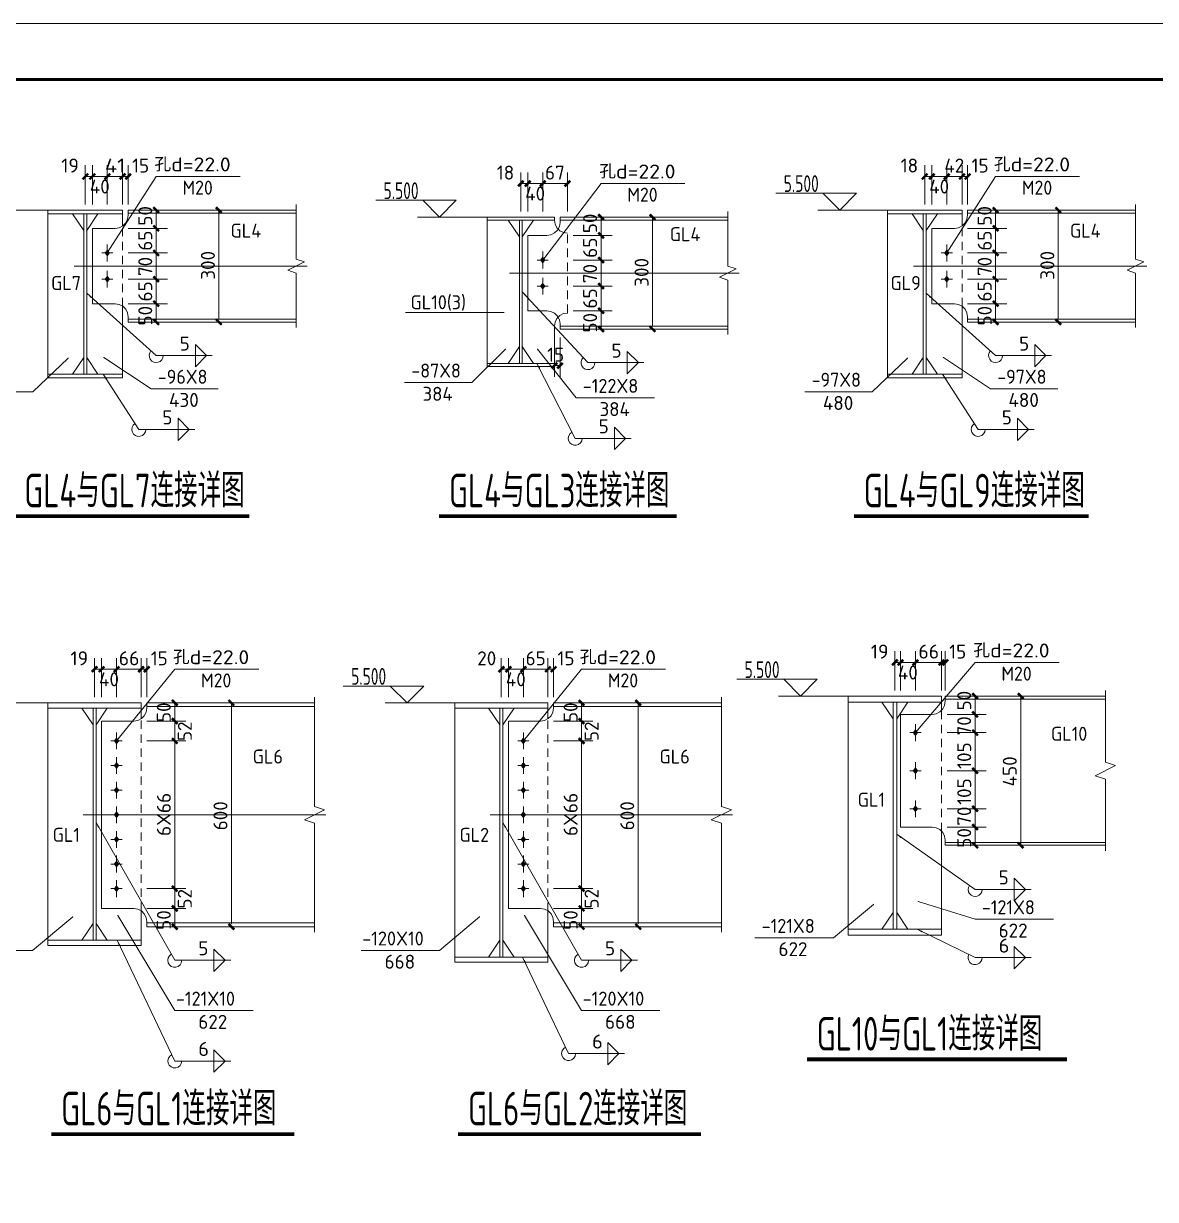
# Model space of a CAD drawing. Header units: millimetres. Extents: x 19781 to 898973, y -947928 to -267362.
# Drawn here: x 467572 to 487798, y -409538 to -388528 of the extents above; entities that cross this region are included whole.
import ezdxf
from ezdxf.enums import TextEntityAlignment as Align

# ---------------------------------------------------------------- set-up
doc = ezdxf.new("R2010")
doc.units = ezdxf.units.MM
doc.header["$LTSCALE"] = 100
doc.linetypes.add('2', pattern=[5, 1.5, -1, 1.5, -1])
doc.linetypes.add('3', pattern=[500, 300, -200])
for name, color, linetype, lineweight in [('10', 7, 'Continuous', 18), ('101', 253, 'Continuous', 18), ('BORDER', 7, 'Continuous', 18), ('PUB_DIM', 3, 'Continuous', 18), ('PUB_TEXT', 7, 'Continuous', 18), ('图名下划线', 7, 'Continuous', 18), ('尺寸标注', 253, 'Continuous', 18), ('层10', 253, 'Continuous', 18), ('梁构件', 1, 'Continuous', 18), ('楼板负筋文字', 7, 'Continuous', 18), ('焊缝标注', 253, 'Continuous', 18), ('螺栓孔标注', 253, 'Continuous', 18), ('轴线__点划线', 253, 'Continuous', 18), ('钢板标注', 253, 'Continuous', 18)]:
    doc.layers.add(name, color=color, linetype=linetype, lineweight=lineweight)
doc.styles.get("Standard").update_dxf_attribs({"font": 'tssdeng.shx', "bigfont": 'hztxt.shx'})
doc.styles.add('TSSD_REIN', font='tssdeng.shx', dxfattribs={"width": 0.7, "bigfont": 'hztxt.shx'})

msp = doc.modelspace()

# ---------------------------------------------------------------- hatches: boundary and pattern name
at = {"layer": '10'}
for points in [[(469069.33, -392562.67), (469019.33, -392627.67), (469069.33, -392692.67), (469119.33, -392627.67)], [(484068.33, -392562.67), (484018.33, -392627.67), (484068.33, -392692.67), (484118.33, -392627.67)], [(476848.67, -392688.67), (476798.67, -392753.67), (476848.67, -392818.67), (476898.67, -392753.67)], [(469069.33, -393029.34), (469019.33, -393094.33), (469069.33, -393159.33), (469119.33, -393094.33)], [(484068.33, -393029.34), (484018.33, -393094.33), (484068.33, -393159.33), (484118.33, -393094.33)], [(476848.67, -393155.33), (476798.67, -393220.33), (476848.67, -393285.33), (476898.67, -393220.33)], [(469234, -401280), (469184, -401345), (469234, -401410), (469284, -401345)], [(476503, -401280), (476453, -401345), (476503, -401410), (476553, -401345)], [(469234, -401720), (469184, -401785), (469234, -401850), (469284, -401785)], [(476503, -401720), (476453, -401785), (476503, -401850), (476553, -401785)], [(469234, -402160), (469184, -402225), (469234, -402290), (469284, -402225)], [(476503, -402160), (476453, -402225), (476503, -402290), (476553, -402225)], [(469234, -402600), (469184, -402665), (469234, -402730), (469284, -402665)], [(476503, -402600), (476453, -402665), (476503, -402730), (476553, -402665)], [(469234, -403040), (469184, -403105), (469234, -403170), (469284, -403105)], [(476503, -403040), (476453, -403105), (476503, -403170), (476553, -403105)], [(469234, -403480), (469184, -403545), (469234, -403610), (469284, -403545)], [(476503, -403480), (476453, -403545), (476503, -403610), (476553, -403545)], [(469234, -403920), (469184, -403985), (469234, -404050), (469284, -403985)], [(476503, -403920), (476453, -403985), (476503, -404050), (476553, -403985)]]:
    msp.add_hatch(color=256, dxfattribs=at).paths.add_polyline_path(points, flags=0)
at = {"layer": '层10'}
for points in [[(483508.67, -401132.66), (483458.67, -401197.66), (483508.67, -401262.66), (483558.67, -401197.66)], [(483508.67, -401812.66), (483458.67, -401877.66), (483508.67, -401942.67), (483558.67, -401877.66)], [(483508.67, -402492.67), (483458.67, -402557.67), (483508.67, -402622.67), (483558.67, -402557.67)]]:
    msp.add_hatch(color=256, dxfattribs=at).paths.add_polyline_path(points, flags=0)
at = {"layer": '焊缝标注'}
for points in [[(468702.67, -393347.66), (468767.05, -393425.64), (468787.1, -393403.32)], [(476482, -393320.33), (476539.05, -393403.82), (476561.03, -393383.41)], [(483701.67, -393347.66), (483766.05, -393425.64), (483786.1, -393403.32)], [(476746, -394600.34), (476778.1, -394696.22), (476804.82, -394682.58)], [(468996, -394794.33), (469037.63, -394886.49), (469062.83, -394870.22)], [(483995, -394794.33), (484036.63, -394886.49), (484061.83, -394870.22)], [(468867.33, -402805), (468903.95, -402899.25), (468929.99, -402884.37)], [(476136.33, -402805), (476172.95, -402899.25), (476198.99, -402884.37)], [(483175.33, -403013.33), (483248.43, -403083.2), (483265.72, -403058.68)], [(483542, -404711.33), (483625.18, -404768.82), (483638.39, -404741.89)], [(469244, -404905), (469273.5, -405001.72), (469300.58, -404988.8)], [(476488, -405207), (476517.5, -405303.72), (476544.58, -405290.8)]]:
    msp.add_hatch(color=256, dxfattribs=at).paths.add_polyline_path(points, flags=0)

# ---------------------------------------------------------------- linework, layer by layer
at = {"layer": '10'}
for p, q in [((469169.33, -392627.67), (468969.33, -392627.67)), ((469069.33, -392477.67), (469069.33, -392777.67)), ((476848.67, -392603.67), (476848.67, -392903.67)), ((484168.33, -392627.67), (483968.33, -392627.67)), ((484068.33, -392477.67), (484068.33, -392777.67)), ((476948.67, -392753.67), (476748.67, -392753.67)), ((469169.33, -393094.33), (468969.33, -393094.33)), ((469069.33, -392944.33), (469069.33, -393244.33)), ((476848.67, -393070.33), (476848.67, -393370.33)), ((484168.33, -393094.33), (483968.33, -393094.33)), ((484068.33, -392944.33), (484068.33, -393244.33)), ((476948.67, -393220.33), (476748.67, -393220.33)), ((469234, -401195), (469234, -401495)), ((476503, -401195), (476503, -401495)), ((469334, -401345), (469134, -401345)), ((476603, -401345), (476403, -401345)), ((469234, -401635), (469234, -401935)), ((476503, -401635), (476503, -401935)), ((469334, -401785), (469134, -401785)), ((476603, -401785), (476403, -401785)), ((469234, -402075), (469234, -402375)), ((476503, -402075), (476503, -402375)), ((469334, -402225), (469134, -402225)), ((476603, -402225), (476403, -402225)), ((469234, -402515), (469234, -402815)), ((476503, -402515), (476503, -402815)), ((469334, -402665), (469134, -402665)), ((476603, -402665), (476403, -402665)), ((469234, -402955), (469234, -403255)), ((476503, -402955), (476503, -403255)), ((469334, -403105), (469134, -403105)), ((476603, -403105), (476403, -403105)), ((469234, -403395), (469234, -403695)), ((476503, -403395), (476503, -403695)), ((469334, -403545), (469134, -403545)), ((476603, -403545), (476403, -403545)), ((469334, -403985), (469134, -403985)), ((469234, -403835), (469234, -404135)), ((476603, -403985), (476403, -403985)), ((476503, -403835), (476503, -404135))]:
    msp.add_line(p, q, dxfattribs=at)
at = {"layer": '101'}
for p, q in [((472442.67, -392736), (472442.67, -391761)), ((487441.67, -392736), (487441.67, -391761)), ((480158, -392862), (480158, -391887)), ((472292.67, -392936), (472592.67, -392786)), ((472592.67, -392786), (472442.67, -392736)), ((480308, -392912), (480158, -392862)), ((487291.67, -392936), (487591.67, -392786)), ((487591.67, -392786), (487441.67, -392736)), ((472442.67, -392986), (472292.67, -392936)), ((472442.67, -393961), (472442.67, -392986)), ((480008, -393062), (480308, -392912)), ((480158, -393112), (480008, -393062)), ((487441.67, -392986), (487291.67, -392936)), ((487441.67, -393961), (487441.67, -392986)), ((480158, -394087), (480158, -393112)), ((472772, -402515), (472772, -400565)), ((480041, -402515), (480041, -400565)), ((472952, -402575), (472772, -402515)), ((480221, -402575), (480041, -402515)), ((472592, -402755), (472952, -402575)), ((472772, -402815), (472592, -402755)), ((479861, -402755), (480221, -402575)), ((480041, -402815), (479861, -402755)), ((472772, -404765), (472772, -402815)), ((480041, -404765), (480041, -402815))]:
    msp.add_line(p, q, dxfattribs=at)
at = {"layer": 'BORDER'}
msp.add_lwpolyline([(431826, -430549), (431826, -388528), (520970.55, -388528), (520970.55, -430549)], close=True, dxfattribs=at)
msp.add_lwpolyline([(434327.25, -429548.5, 50.03, 50.03, 0), (434327.25, -389528.5, 50.03, 50.03, 0), (519970.05, -389528.5, 50.03, 50.03, 0), (519970.05, -429548.5, 50.03, 50.03, 0)], format="xyseb", close=True, dxfattribs=at)
at = {"layer": 'PUB_DIM', "color": 3, "linetype": 'Continuous'}
for p, q in [((482455.37, -391560.76), (481015.34, -391560.76)), ((481854.89, -391560.76), (482155.13, -391861)), ((482155.13, -391861), (482455.37, -391560.76)), ((475305.04, -391686.76), (473865, -391686.76)), ((474704.56, -391686.76), (475004.8, -391987)), ((475004.8, -391987), (475305.04, -391686.76)), ((481755.71, -400244.09), (480315.67, -400244.09)), ((481155.23, -400244.09), (481455.47, -400544.33)), ((481455.47, -400544.33), (481755.71, -400244.09)), ((474726.04, -400364.76), (473286, -400364.76)), ((474125.56, -400364.76), (474425.8, -400665)), ((474425.8, -400665), (474726.04, -400364.76))]:
    msp.add_line(p, q, dxfattribs=at)
at = {"layer": 'PUB_TEXT', "color": 3, "linetype": 'Continuous'}
for p, q in [((466765.19, -391861), (468009.33, -391861)), ((474613.86, -391987), (475858, -391987)), ((481764.19, -391861), (483008.33, -391861)), ((466763.19, -400665), (468007.33, -400665)), ((474034.86, -400665), (475279, -400665)), ((481064.52, -400544.33), (482308.67, -400544.33))]:
    msp.add_line(p, q, dxfattribs=at)
at = {"layer": '图名下划线'}
for points in [[(467409.51, -397329.63, 70.12, 70.12, 0), (471605, -397329.63, 70.12, 70.12, 0)], [(474998.51, -397329.63, 70.12, 70.12, 0), (479240, -397329.63, 70.12, 70.12, 0)], [(482408.51, -397329.63, 70.12, 70.12, 0), (486604, -397329.63, 70.12, 70.12, 0)], [(481569.51, -407035.63, 70.12, 70.12, 0), (486217, -407035.63, 70.12, 70.12, 0)], [(468068.51, -408371.63, 70.12, 70.12, 0), (472410, -408371.63, 70.12, 70.12, 0)], [(475337.51, -408371.63, 70.12, 70.12, 0), (479679, -408371.63, 70.12, 70.12, 0)]]:
    msp.add_lwpolyline(points, format="xyseb", dxfattribs=at)
at = {"layer": '尺寸标注'}
for p, q in [((468676, -391761), (468676, -391061)), ((468802.67, -391761), (468802.67, -391061)), ((468802.67, -391761), (468802.67, -391061)), ((469069.33, -391761), (469069.33, -391061)), ((469069.33, -391761), (469069.33, -391061)), ((469342.67, -391761), (469342.67, -391061)), ((469342.67, -391761), (469342.67, -391061)), ((469442.67, -391761), (469442.67, -391061)), ((476458, -391887), (476458, -391187)), ((476582, -391887), (476582, -391187)), ((476582, -391887), (476582, -391187)), ((476848.67, -391887), (476848.67, -391187)), ((476848.67, -391887), (476848.67, -391187)), ((477291.33, -391887), (477291.33, -391187)), ((483675, -391761), (483675, -391061)), ((483801.67, -391761), (483801.67, -391061)), ((483801.67, -391761), (483801.67, -391061)), ((484068.33, -391761), (484068.33, -391061)), ((484068.33, -391761), (484068.33, -391061)), ((484341.67, -391761), (484341.67, -391061)), ((484341.67, -391761), (484341.67, -391061)), ((484441.67, -391761), (484441.67, -391061)), ((468676, -391261), (468802.67, -391261)), ((468802.67, -391261), (469069.33, -391261)), ((469069.33, -391261), (469342.67, -391261)), ((469342.67, -391261), (469442.67, -391261)), ((476458, -391387), (476582, -391387)), ((476582, -391387), (476848.67, -391387)), ((476848.67, -391387), (477291.33, -391387)), ((483675, -391261), (483801.67, -391261)), ((483801.67, -391261), (484068.33, -391261)), ((484068.33, -391261), (484341.67, -391261)), ((484341.67, -391261), (484441.67, -391261)), ((469442.67, -391861), (470142.67, -391861)), ((469942.67, -392187.67), (469942.67, -391861)), ((470562, -391861), (471262, -391861)), ((471062, -393807.67), (471062, -391861)), ((477391.33, -391987), (478091.33, -391987)), ((477891.33, -392313.67), (477891.33, -391987)), ((478311, -391987), (479011, -391987)), ((478811, -393933.67), (478811, -391987)), ((484441.67, -391861), (485141.67, -391861)), ((484941.67, -392187.67), (484941.67, -391861)), ((485561, -391861), (486261, -391861)), ((486061, -393807.67), (486061, -391861)), ((469442.67, -392187.67), (470142.67, -392187.67)), ((469442.67, -392187.67), (470142.67, -392187.67)), ((469942.67, -392627.67), (469942.67, -392187.67)), ((484441.67, -392187.67), (485141.67, -392187.67)), ((484441.67, -392187.67), (485141.67, -392187.67)), ((484941.67, -392627.67), (484941.67, -392187.67)), ((477391.33, -392313.67), (478091.33, -392313.67)), ((477391.33, -392313.67), (478091.33, -392313.67)), ((477891.33, -392753.67), (477891.33, -392313.67)), ((469442.67, -392627.67), (470142.67, -392627.67)), ((469442.67, -392627.67), (470142.67, -392627.67)), ((469942.67, -393094.33), (469942.67, -392627.67)), ((484441.67, -392627.67), (485141.67, -392627.67)), ((484441.67, -392627.67), (485141.67, -392627.67)), ((484941.67, -393094.33), (484941.67, -392627.67)), ((477391.33, -392753.67), (478091.33, -392753.67)), ((477391.33, -392753.67), (478091.33, -392753.67)), ((477891.33, -393220.33), (477891.33, -392753.67)), ((469442.67, -393094.33), (470142.67, -393094.33)), ((469442.67, -393094.33), (470142.67, -393094.33)), ((469942.67, -393861), (469942.67, -393094.33)), ((484441.67, -393094.33), (485141.67, -393094.33)), ((484441.67, -393094.33), (485141.67, -393094.33)), ((484941.67, -393861), (484941.67, -393094.33)), ((477391.33, -393220.33), (478091.33, -393220.33)), ((477391.33, -393220.33), (478091.33, -393220.33)), ((477891.33, -393987), (477891.33, -393220.33)), ((469442.67, -393534.33), (470142.67, -393534.33)), ((477391.33, -393660.33), (478091.33, -393660.33)), ((484441.67, -393534.33), (485141.67, -393534.33)), ((469442.67, -393861), (470142.67, -393861)), ((470562, -393861), (471262, -393861)), ((484441.67, -393861), (485141.67, -393861)), ((485561, -393861), (486261, -393861)), ((477058, -394140.33), (477058, -394840.33)), ((477158, -394140.33), (477158, -394840.33)), ((477391.33, -393987), (478091.33, -393987)), ((478311, -393987), (479011, -393987)), ((477058, -394640.33), (477158, -394640.33)), ((483142, -400444.33), (483142, -399744.33)), ((483242, -400444.33), (483242, -399744.33)), ((483242, -400444.33), (483242, -399744.33)), ((483508.67, -400444.33), (483508.67, -399744.33)), ((483508.67, -400444.33), (483508.67, -399744.33)), ((483975.33, -400444.33), (483975.33, -399744.33)), ((483975.33, -400444.33), (483975.33, -399744.33)), ((484042, -400444.33), (484042, -399744.33)), ((468840.67, -400565), (468840.67, -399865)), ((468967.33, -400565), (468967.33, -399865)), ((468967.33, -400565), (468967.33, -399865)), ((469234, -400565), (469234, -399865)), ((469234, -400565), (469234, -399865)), ((469674, -400565), (469674, -399865)), ((469674, -400565), (469674, -399865)), ((469774, -400565), (469774, -399865)), ((476109.67, -400565), (476109.67, -399865)), ((476236.33, -400565), (476236.33, -399865)), ((476236.33, -400565), (476236.33, -399865)), ((476503, -400565), (476503, -399865)), ((476503, -400565), (476503, -399865)), ((476943, -400565), (476943, -399865)), ((476943, -400565), (476943, -399865)), ((477043, -400565), (477043, -399865)), ((483142, -399944.33), (483242, -399944.33)), ((483242, -399944.33), (483508.67, -399944.33)), ((483508.67, -399944.33), (483975.33, -399944.33)), ((483975.33, -399944.33), (484042, -399944.33)), ((468840.67, -400065), (468967.33, -400065)), ((468967.33, -400065), (469234, -400065)), ((469234, -400065), (469674, -400065)), ((469674, -400065), (469774, -400065)), ((476109.67, -400065), (476236.33, -400065)), ((476236.33, -400065), (476503, -400065)), ((476503, -400065), (476943, -400065)), ((476943, -400065), (477043, -400065)), ((469774, -400665), (470474, -400665)), ((470274, -400991.67), (470274, -400665)), ((470786, -400665), (471486, -400665)), ((471286, -404611.67), (471286, -400665)), ((477043, -400665), (477743, -400665)), ((477543, -400991.67), (477543, -400665)), ((478055, -400665), (478755, -400665)), ((478555, -404611.67), (478555, -400665)), ((484075.33, -400544.33), (484775.33, -400544.33)), ((484575.33, -400871), (484575.33, -400544.33)), ((484889.33, -400544.33), (485589.33, -400544.33)), ((485389.33, -403211), (485389.33, -400544.33)), ((484075.33, -400871), (484775.33, -400871)), ((484575.33, -401461), (484575.33, -400871)), ((469774, -400991.67), (470474, -400991.67)), ((469774, -400991.67), (470474, -400991.67)), ((470274, -401345), (470274, -400991.67)), ((477043, -400991.67), (477743, -400991.67)), ((477043, -400991.67), (477743, -400991.67)), ((477543, -401345), (477543, -400991.67)), ((484075.33, -401197.66), (484775.33, -401197.66)), ((469774, -401345), (470474, -401345)), ((469774, -401345), (470474, -401345)), ((470274, -403985), (470274, -401345)), ((477043, -401345), (477743, -401345)), ((477043, -401345), (477743, -401345)), ((477543, -403985), (477543, -401345)), ((484575.33, -402294.33), (484575.33, -401461)), ((484075.33, -401877.66), (484775.33, -401877.66)), ((484075.33, -401877.66), (484775.33, -401877.66)), ((484575.33, -403211), (484575.33, -402294.33)), ((484075.33, -402557.67), (484775.33, -402557.67)), ((484075.33, -402884.33), (484775.33, -402884.33)), ((484075.33, -403211), (484775.33, -403211)), ((484889.33, -403211), (485589.33, -403211)), ((469774, -403985), (470474, -403985)), ((469774, -403985), (470474, -403985)), ((470274, -404665), (470274, -403985)), ((477043, -403985), (477743, -403985)), ((477043, -403985), (477743, -403985)), ((477543, -404665), (477543, -403985)), ((469774, -404338.33), (470474, -404338.33)), ((477043, -404338.33), (477743, -404338.33)), ((469774, -404665), (470474, -404665)), ((470786, -404665), (471486, -404665)), ((477043, -404665), (477743, -404665)), ((478055, -404665), (478755, -404665))]:
    msp.add_line(p, q, dxfattribs=at)
for points in [[(468626, -391311, 45, 45, 0), (468726, -391211, 45, 45, 0)], [(468752.67, -391311, 45, 45, 0), (468852.67, -391211, 45, 45, 0)], [(468752.67, -391311, 45, 45, 0), (468852.67, -391211, 45, 45, 0)], [(469019.33, -391311, 45, 45, 0), (469119.33, -391211, 45, 45, 0)], [(469019.33, -391311, 45, 45, 0), (469119.33, -391211, 45, 45, 0)], [(469292.67, -391311, 45, 45, 0), (469392.67, -391211, 45, 45, 0)], [(469292.67, -391311, 45, 45, 0), (469392.67, -391211, 45, 45, 0)], [(469392.67, -391311, 45, 45, 0), (469492.67, -391211, 45, 45, 0)], [(483625, -391311, 45, 45, 0), (483725, -391211, 45, 45, 0)], [(483751.67, -391311, 45, 45, 0), (483851.67, -391211, 45, 45, 0)], [(483751.67, -391311, 45, 45, 0), (483851.67, -391211, 45, 45, 0)], [(484018.33, -391311, 45, 45, 0), (484118.33, -391211, 45, 45, 0)], [(484018.33, -391311, 45, 45, 0), (484118.33, -391211, 45, 45, 0)], [(484291.67, -391311, 45, 45, 0), (484391.67, -391211, 45, 45, 0)], [(484291.67, -391311, 45, 45, 0), (484391.67, -391211, 45, 45, 0)], [(484391.67, -391311, 45, 45, 0), (484491.67, -391211, 45, 45, 0)], [(476408, -391437, 45, 45, 0), (476508, -391337, 45, 45, 0)], [(476532, -391437, 45, 45, 0), (476632, -391337, 45, 45, 0)], [(476532, -391437, 45, 45, 0), (476632, -391337, 45, 45, 0)], [(476798.67, -391437, 45, 45, 0), (476898.67, -391337, 45, 45, 0)], [(476798.67, -391437, 45, 45, 0), (476898.67, -391337, 45, 45, 0)], [(477241.33, -391437, 45, 45, 0), (477341.33, -391337, 45, 45, 0)], [(469892.67, -391811, 45, 45, 0), (469992.67, -391911, 45, 45, 0)], [(471012, -391811, 45, 45, 0), (471112, -391911, 45, 45, 0)], [(484891.67, -391811, 45, 45, 0), (484991.67, -391911, 45, 45, 0)], [(486011, -391811, 45, 45, 0), (486111, -391911, 45, 45, 0)], [(477841.33, -391937, 45, 45, 0), (477941.33, -392037, 45, 45, 0)], [(478761, -391937, 45, 45, 0), (478861, -392037, 45, 45, 0)], [(469892.67, -392137.67, 45, 45, 0), (469992.67, -392237.67, 45, 45, 0)], [(469892.67, -392137.67, 45, 45, 0), (469992.67, -392237.67, 45, 45, 0)], [(477841.33, -392263.67, 45, 45, 0), (477941.33, -392363.67, 45, 45, 0)], [(477841.33, -392263.67, 45, 45, 0), (477941.33, -392363.67, 45, 45, 0)], [(484891.67, -392137.67, 45, 45, 0), (484991.67, -392237.67, 45, 45, 0)], [(484891.67, -392137.67, 45, 45, 0), (484991.67, -392237.67, 45, 45, 0)], [(469892.67, -392577.67, 45, 45, 0), (469992.67, -392677.67, 45, 45, 0)], [(469892.67, -392577.67, 45, 45, 0), (469992.67, -392677.67, 45, 45, 0)], [(477841.33, -392703.67, 45, 45, 0), (477941.33, -392803.67, 45, 45, 0)], [(477841.33, -392703.67, 45, 45, 0), (477941.33, -392803.67, 45, 45, 0)], [(484891.67, -392577.67, 45, 45, 0), (484991.67, -392677.67, 45, 45, 0)], [(484891.67, -392577.67, 45, 45, 0), (484991.67, -392677.67, 45, 45, 0)], [(469892.67, -393044.33, 45, 45, 0), (469992.67, -393144.33, 45, 45, 0)], [(469892.67, -393044.33, 45, 45, 0), (469992.67, -393144.33, 45, 45, 0)], [(484891.67, -393044.33, 45, 45, 0), (484991.67, -393144.33, 45, 45, 0)], [(484891.67, -393044.33, 45, 45, 0), (484991.67, -393144.33, 45, 45, 0)], [(477841.33, -393170.33, 45, 45, 0), (477941.33, -393270.33, 45, 45, 0)], [(477841.33, -393170.33, 45, 45, 0), (477941.33, -393270.33, 45, 45, 0)], [(469892.67, -393484.33, 45, 45, 0), (469992.67, -393584.33, 45, 45, 0)], [(484891.67, -393484.33, 45, 45, 0), (484991.67, -393584.33, 45, 45, 0)], [(477841.33, -393610.33, 45, 45, 0), (477941.33, -393710.33, 45, 45, 0)], [(469892.67, -393811, 45, 45, 0), (469992.67, -393911, 45, 45, 0)], [(471012, -393811, 45, 45, 0), (471112, -393911, 45, 45, 0)], [(477841.33, -393937, 45, 45, 0), (477941.33, -394037, 45, 45, 0)], [(478761, -393937, 45, 45, 0), (478861, -394037, 45, 45, 0)], [(484891.67, -393811, 45, 45, 0), (484991.67, -393911, 45, 45, 0)], [(486011, -393811, 45, 45, 0), (486111, -393911, 45, 45, 0)], [(477008, -394690.33, 45, 45, 0), (477108, -394590.33, 45, 45, 0)], [(477108, -394690.33, 45, 45, 0), (477208, -394590.33, 45, 45, 0)], [(468790.67, -400115, 45, 45, 0), (468890.67, -400015, 45, 45, 0)], [(468917.33, -400115, 45, 45, 0), (469017.33, -400015, 45, 45, 0)], [(468917.33, -400115, 45, 45, 0), (469017.33, -400015, 45, 45, 0)], [(469184, -400115, 45, 45, 0), (469284, -400015, 45, 45, 0)], [(469184, -400115, 45, 45, 0), (469284, -400015, 45, 45, 0)], [(469624, -400115, 45, 45, 0), (469724, -400015, 45, 45, 0)], [(469624, -400115, 45, 45, 0), (469724, -400015, 45, 45, 0)], [(469724, -400115, 45, 45, 0), (469824, -400015, 45, 45, 0)], [(476059.67, -400115, 45, 45, 0), (476159.67, -400015, 45, 45, 0)], [(476186.33, -400115, 45, 45, 0), (476286.33, -400015, 45, 45, 0)], [(476186.33, -400115, 45, 45, 0), (476286.33, -400015, 45, 45, 0)], [(476453, -400115, 45, 45, 0), (476553, -400015, 45, 45, 0)], [(476453, -400115, 45, 45, 0), (476553, -400015, 45, 45, 0)], [(476893, -400115, 45, 45, 0), (476993, -400015, 45, 45, 0)], [(476893, -400115, 45, 45, 0), (476993, -400015, 45, 45, 0)], [(476993, -400115, 45, 45, 0), (477093, -400015, 45, 45, 0)], [(483092, -399994.33, 45, 45, 0), (483192, -399894.33, 45, 45, 0)], [(483192, -399994.33, 45, 45, 0), (483292, -399894.33, 45, 45, 0)], [(483192, -399994.33, 45, 45, 0), (483292, -399894.33, 45, 45, 0)], [(483458.67, -399994.33, 45, 45, 0), (483558.67, -399894.33, 45, 45, 0)], [(483458.67, -399994.33, 45, 45, 0), (483558.67, -399894.33, 45, 45, 0)], [(483925.33, -399994.33, 45, 45, 0), (484025.33, -399894.33, 45, 45, 0)], [(483925.33, -399994.33, 45, 45, 0), (484025.33, -399894.33, 45, 45, 0)], [(483992, -399994.33, 45, 45, 0), (484092, -399894.33, 45, 45, 0)], [(470224, -400615, 45, 45, 0), (470324, -400715, 45, 45, 0)], [(471236, -400615, 45, 45, 0), (471336, -400715, 45, 45, 0)], [(477493, -400615, 45, 45, 0), (477593, -400715, 45, 45, 0)], [(478505, -400615, 45, 45, 0), (478605, -400715, 45, 45, 0)], [(484525.33, -400494.33, 45, 45, 0), (484625.33, -400594.33, 45, 45, 0)], [(485339.33, -400494.33, 45, 45, 0), (485439.33, -400594.33, 45, 45, 0)], [(484525.33, -400821, 45, 45, 0), (484625.33, -400921, 45, 45, 0)], [(484525.33, -400821, 45, 45, 0), (484625.33, -400921, 45, 45, 0)], [(470224, -400941.67, 45, 45, 0), (470324, -401041.67, 45, 45, 0)], [(470224, -400941.67, 45, 45, 0), (470324, -401041.67, 45, 45, 0)], [(477493, -400941.67, 45, 45, 0), (477593, -401041.67, 45, 45, 0)], [(477493, -400941.67, 45, 45, 0), (477593, -401041.67, 45, 45, 0)], [(470224, -401295, 45, 45, 0), (470324, -401395, 45, 45, 0)], [(470224, -401295, 45, 45, 0), (470324, -401395, 45, 45, 0)], [(477493, -401295, 45, 45, 0), (477593, -401395, 45, 45, 0)], [(477493, -401295, 45, 45, 0), (477593, -401395, 45, 45, 0)], [(484525.33, -401147.66, 45, 45, 0), (484625.33, -401247.66, 45, 45, 0)], [(484525.33, -401827.66, 45, 45, 0), (484625.33, -401927.66, 45, 45, 0)], [(484525.33, -401827.66, 45, 45, 0), (484625.33, -401927.66, 45, 45, 0)], [(484525.33, -402507.67, 45, 45, 0), (484625.33, -402607.67, 45, 45, 0)], [(484525.33, -402834.33, 45, 45, 0), (484625.33, -402934.33, 45, 45, 0)], [(484525.33, -403161, 45, 45, 0), (484625.33, -403261, 45, 45, 0)], [(485339.33, -403161, 45, 45, 0), (485439.33, -403261, 45, 45, 0)], [(470224, -403935, 45, 45, 0), (470324, -404035, 45, 45, 0)], [(470224, -403935, 45, 45, 0), (470324, -404035, 45, 45, 0)], [(477493, -403935, 45, 45, 0), (477593, -404035, 45, 45, 0)], [(477493, -403935, 45, 45, 0), (477593, -404035, 45, 45, 0)], [(470224, -404288.33, 45, 45, 0), (470324, -404388.33, 45, 45, 0)], [(477493, -404288.33, 45, 45, 0), (477593, -404388.33, 45, 45, 0)], [(470224, -404615, 45, 45, 0), (470324, -404715, 45, 45, 0)], [(471236, -404615, 45, 45, 0), (471336, -404715, 45, 45, 0)], [(477493, -404615, 45, 45, 0), (477593, -404715, 45, 45, 0)], [(478505, -404615, 45, 45, 0), (478605, -404715, 45, 45, 0)]]:
    msp.add_lwpolyline(points, format="xyseb", dxfattribs=at)
at = {"layer": '层10'}
for p, q in [((483508.67, -401047.66), (483508.67, -401347.66)), ((483608.67, -401197.66), (483408.67, -401197.66)), ((483608.67, -401877.66), (483408.67, -401877.66)), ((483508.67, -401727.66), (483508.67, -402027.66)), ((483608.67, -402557.67), (483408.67, -402557.67)), ((483508.67, -402407.67), (483508.67, -402707.67))]:
    msp.add_line(p, q, dxfattribs=at)
at = {"layer": '梁构件', "color": 4}
for p, q in [((468009.33, -391927.67), (468009.33, -391861)), ((468009.33, -391861), (469342.67, -391861)), ((468009.33, -391927.67), (469342.67, -391927.67)), ((468649.33, -391927.67), (468649.33, -394794.33)), ((468702.67, -394794.33), (468702.67, -391927.67)), ((469342.67, -391927.67), (469342.67, -391861)), ((469398.1, -392091.48), (469431.25, -392026.44)), ((469431.25, -392026.44), (469442.67, -391954.34)), ((469442.67, -391861), (472442.67, -391861)), ((469442.67, -391954.34), (469442.67, -391861)), ((469442.67, -391914.33), (472442.67, -391914.33)), ((475858, -392040.33), (475858, -391987)), ((477058, -391987), (475858, -391987)), ((475858, -392040.33), (477058, -392040.33)), ((476434, -392040.33), (476434, -394600.34)), ((476482, -394600.34), (476482, -392040.33)), ((477058, -392040.33), (477058, -391987)), ((480158, -391987), (477158, -391987)), ((477158, -392080.33), (477158, -391987)), ((477158, -392040.33), (480158, -392040.33)), ((483008.33, -391927.67), (483008.33, -391861)), ((483008.33, -391861), (484341.67, -391861)), ((483008.33, -391927.67), (484341.67, -391927.67)), ((483648.33, -391927.67), (483648.33, -394794.33)), ((483701.67, -394794.33), (483701.67, -391927.67)), ((484341.67, -391927.67), (484341.67, -391861)), ((484397.1, -392091.48), (484430.25, -392026.44)), ((484430.25, -392026.44), (484441.67, -391954.34)), ((484441.67, -391861), (487441.67, -391861)), ((484441.67, -391954.34), (484441.67, -391861)), ((484441.67, -391914.33), (487441.67, -391914.33)), ((468802.67, -392187.67), (469209.33, -392187.67)), ((468802.67, -393534.33), (468802.67, -392187.67)), ((469209.33, -392187.67), (469281.44, -392176.25)), ((469281.44, -392176.25), (469346.48, -392143.1)), ((469346.48, -392143.1), (469398.1, -392091.48)), ((477061.82, -392269.1), (477113.44, -392217.48)), ((477113.44, -392217.48), (477146.58, -392152.44)), ((477146.58, -392152.44), (477158, -392080.33)), ((483801.67, -392187.67), (484208.33, -392187.67)), ((483801.67, -393534.33), (483801.67, -392187.67)), ((484208.33, -392187.67), (484280.44, -392176.25)), ((484280.44, -392176.25), (484345.48, -392143.1)), ((484345.48, -392143.1), (484397.1, -392091.48)), ((476582, -392313.67), (476924.67, -392313.67)), ((476582, -393660.33), (476582, -392313.67)), ((476924.67, -392313.67), (476996.77, -392302.25)), ((476996.77, -392302.25), (477061.82, -392269.1)), ((469209.33, -393534.33), (468802.67, -393534.33)), ((469281.44, -393545.75), (469209.33, -393534.33)), ((469346.48, -393578.9), (469281.44, -393545.75)), ((469398.1, -393630.52), (469346.48, -393578.9)), ((469431.25, -393695.56), (469398.1, -393630.52)), ((469442.67, -393767.67), (469431.25, -393695.56)), ((476924.67, -393660.33), (476582, -393660.33)), ((476996.77, -393671.75), (476924.67, -393660.33)), ((477061.82, -393704.9), (476996.77, -393671.75)), ((477113.44, -393756.52), (477061.82, -393704.9)), ((484208.33, -393534.33), (483801.67, -393534.33)), ((484280.44, -393545.75), (484208.33, -393534.33)), ((484345.48, -393578.9), (484280.44, -393545.75)), ((484397.1, -393630.52), (484345.48, -393578.9)), ((484430.25, -393695.56), (484397.1, -393630.52)), ((484441.67, -393767.67), (484430.25, -393695.56)), ((469442.67, -393861), (469442.67, -393767.67)), ((472442.67, -393807.67), (469442.67, -393807.67)), ((472442.67, -393861), (469442.67, -393861)), ((477146.58, -393821.56), (477113.44, -393756.52)), ((477158, -393893.67), (477146.58, -393821.56)), ((477158, -393987), (477158, -393893.67)), ((480158, -393933.67), (477158, -393933.67)), ((484441.67, -393861), (484441.67, -393767.67)), ((487441.67, -393807.67), (484441.67, -393807.67)), ((487441.67, -393861), (484441.67, -393861)), ((480158, -393987), (477158, -393987)), ((475858, -394653.67), (475858, -394600.34)), ((477058, -394600.34), (475858, -394600.34)), ((475858, -394653.67), (477058, -394653.67)), ((477058, -394653.67), (477058, -394600.34)), ((468009.33, -394861), (468009.33, -394794.33)), ((469342.67, -394794.33), (468009.33, -394794.33)), ((468009.33, -394861), (469342.67, -394861)), ((469342.67, -394861), (469342.67, -394794.33)), ((483008.33, -394861), (483008.33, -394794.33)), ((484341.67, -394794.33), (483008.33, -394794.33)), ((483008.33, -394861), (484341.67, -394861)), ((484341.67, -394861), (484341.67, -394794.33)), ((468007.33, -400758.34), (468007.33, -400665)), ((469674, -400665), (468007.33, -400665)), ((469674, -400758.34), (469674, -400665)), ((472772, -400665), (469774, -400665)), ((469774, -400758.34), (469774, -400665)), ((475276.33, -400758.34), (475276.33, -400665)), ((476943, -400665), (475276.33, -400665)), ((476943, -400758.34), (476943, -400665)), ((480041, -400665), (477043, -400665)), ((477043, -400758.34), (477043, -400665)), ((482308.67, -400651), (482308.67, -400544.33)), ((482308.67, -400544.33), (483975.33, -400544.33)), ((482308.67, -400651), (483975.33, -400651)), ((483108.67, -400651), (483108.67, -404711.33)), ((483175.33, -404711.33), (483175.33, -400651)), ((483975.33, -400651), (483975.33, -400544.33)), ((484030.58, -400709.77), (484042, -400637.67)), ((484042, -400544.33), (486903, -400544.33)), ((484042, -400637.67), (484042, -400544.33)), ((484042, -400597.66), (486903, -400597.66)), ((468007.33, -400758.34), (469674, -400758.34)), ((468814, -400758.34), (468814, -404905)), ((468867.33, -404905), (468867.33, -400758.34)), ((469729.44, -400895.48), (469762.58, -400830.44)), ((469762.58, -400830.44), (469774, -400758.34)), ((469774, -400731.67), (472772, -400731.67)), ((475276.33, -400758.34), (476943, -400758.34)), ((476083, -400758.34), (476083, -405207)), ((476136.33, -405207), (476136.33, -400758.34)), ((476998.44, -400895.48), (477031.58, -400830.44)), ((477031.58, -400830.44), (477043, -400758.34)), ((477043, -400731.67), (480041, -400731.67)), ((483242, -400871), (483808.67, -400871)), ((483242, -402884.33), (483242, -400871)), ((483808.67, -400871), (483880.77, -400859.58)), ((483880.77, -400859.58), (483945.82, -400826.44)), ((483945.82, -400826.44), (483997.44, -400774.81)), ((483997.44, -400774.81), (484030.58, -400709.77)), ((468967.33, -400991.67), (469540.67, -400991.67)), ((468967.33, -404338.33), (468967.33, -400991.67)), ((469540.67, -400991.67), (469612.77, -400980.25)), ((469612.77, -400980.25), (469677.82, -400947.1)), ((469677.82, -400947.1), (469729.44, -400895.48)), ((476236.33, -400991.67), (476809.67, -400991.67)), ((476236.33, -404338.33), (476236.33, -400991.67)), ((476809.67, -400991.67), (476881.77, -400980.25)), ((476881.77, -400980.25), (476946.82, -400947.1)), ((476946.82, -400947.1), (476998.44, -400895.48)), ((483808.67, -402884.33), (483242, -402884.33)), ((483880.77, -402895.75), (483808.67, -402884.33)), ((483945.82, -402928.9), (483880.77, -402895.75)), ((483997.44, -402980.51), (483945.82, -402928.9)), ((484030.58, -403045.56), (483997.44, -402980.51)), ((484042, -403117.67), (484030.58, -403045.56)), ((484042, -403211), (484042, -403117.67)), ((486903, -403157.67), (484042, -403157.67)), ((486903, -403211), (484042, -403211)), ((469540.67, -404338.33), (468967.33, -404338.33)), ((469612.77, -404349.75), (469540.67, -404338.33)), ((469677.82, -404382.9), (469612.77, -404349.75)), ((469729.44, -404434.52), (469677.82, -404382.9)), ((469762.58, -404499.56), (469729.44, -404434.52)), ((476809.67, -404338.33), (476236.33, -404338.33)), ((476881.77, -404349.75), (476809.67, -404338.33)), ((476946.82, -404382.9), (476881.77, -404349.75)), ((476998.44, -404434.52), (476946.82, -404382.9)), ((477031.58, -404499.56), (476998.44, -404434.52)), ((469774, -404571.67), (469762.58, -404499.56)), ((469774, -404665), (469774, -404571.67)), ((472772, -404598.33), (469774, -404598.33)), ((477043, -404571.67), (477031.58, -404499.56)), ((477043, -404665), (477043, -404571.67)), ((480041, -404598.33), (477043, -404598.33)), ((472772, -404665), (469774, -404665)), ((480041, -404665), (477043, -404665)), ((482308.67, -404818), (482308.67, -404711.33)), ((483975.33, -404711.33), (482308.67, -404711.33)), ((482308.67, -404818), (483975.33, -404818)), ((483975.33, -404818), (483975.33, -404711.33)), ((468007.33, -404998.33), (468007.33, -404905)), ((469674, -404905), (468007.33, -404905)), ((468007.33, -404998.33), (469674, -404998.33)), ((469674, -404998.33), (469674, -404905)), ((475276.33, -405300.33), (475276.33, -405207)), ((476943, -405207), (475276.33, -405207)), ((476943, -405300.33), (476943, -405207)), ((475276.33, -405300.33), (476943, -405300.33))]:
    msp.add_line(p, q, dxfattribs=at)
at = {"layer": '梁构件', "color": 3}
for p, q in [((468009.33, -391927.67), (468449.33, -391927.67)), ((468009.33, -394794.33), (468009.33, -391927.67)), ((468449.33, -391927.67), (468649.33, -392227.67)), ((468702.67, -392227.67), (468902.67, -391927.67)), ((468902.67, -391927.67), (469342.67, -391927.67)), ((469342.67, -391927.67), (469342.67, -392145.05)), ((475854, -392040.33), (476234, -392040.33)), ((475854, -394600.34), (475854, -392040.33)), ((476234, -392040.33), (476434, -392340.33)), ((476482, -392340.33), (476682, -392040.33)), ((476682, -392040.33), (477058, -392040.33)), ((477058, -392040.33), (477069.42, -392112.44)), ((483008.33, -391927.67), (483448.33, -391927.67)), ((483008.33, -394794.33), (483008.33, -391927.67)), ((483448.33, -391927.67), (483648.33, -392227.67)), ((483701.67, -392227.67), (483901.67, -391927.67)), ((483901.67, -391927.67), (484341.67, -391927.67)), ((484341.67, -391927.67), (484341.67, -392145.05)), ((468649.33, -392227.67), (468649.33, -394494.33)), ((468702.67, -394494.33), (468702.67, -392227.67)), ((477069.42, -392112.44), (477102.56, -392177.48)), ((477102.56, -392177.48), (477123.27, -392198.19)), ((483648.33, -392227.67), (483648.33, -394494.33)), ((483701.67, -394494.33), (483701.67, -392227.67)), ((476434, -392340.33), (476434, -394300.34)), ((476482, -394300.34), (476482, -392340.33)), ((469342.67, -393576.95), (469342.67, -394794.33)), ((484341.67, -393576.95), (484341.67, -394794.33)), ((477069.42, -393861.56), (477058, -393933.67)), ((477058, -393933.67), (477058, -394600.34)), ((477102.56, -393796.52), (477069.42, -393861.56)), ((477123.27, -393775.81), (477102.56, -393796.52)), ((476434, -394300.34), (476234, -394600.34)), ((476682, -394600.34), (476482, -394300.34)), ((468649.33, -394494.33), (468449.33, -394794.33)), ((468902.67, -394794.33), (468702.67, -394494.33)), ((483648.33, -394494.33), (483448.33, -394794.33)), ((483901.67, -394794.33), (483701.67, -394494.33)), ((476234, -394600.34), (475854, -394600.34)), ((477058, -394600.34), (476682, -394600.34)), ((468449.33, -394794.33), (468009.33, -394794.33)), ((469342.67, -394794.33), (468902.67, -394794.33)), ((483448.33, -394794.33), (483008.33, -394794.33)), ((484341.67, -394794.33), (483901.67, -394794.33)), ((482308.67, -400651), (482908.67, -400651)), ((482308.67, -404711.33), (482308.67, -400651)), ((482908.67, -400651), (483108.67, -400951)), ((483175.33, -400951), (483375.33, -400651)), ((483375.33, -400651), (483975.33, -400651)), ((483975.33, -400651), (483975.33, -400796.92)), ((468007.33, -400758.34), (468614, -400758.34)), ((468007.33, -404905), (468007.33, -400758.34)), ((468614, -400758.34), (468814, -401058.34)), ((468867.33, -401058.34), (469067.33, -400758.34)), ((469067.33, -400758.34), (469674, -400758.34)), ((469674, -400758.34), (469674, -400949.05)), ((475276.33, -400758.34), (475883, -400758.34)), ((475276.33, -405207), (475276.33, -400758.34)), ((475883, -400758.34), (476083, -401058.34)), ((476136.33, -401058.34), (476336.33, -400758.34)), ((476336.33, -400758.34), (476943, -400758.34)), ((476943, -400758.34), (476943, -400949.05)), ((468814, -401058.34), (468814, -404605)), ((468867.33, -404605), (468867.33, -401058.34)), ((476083, -401058.34), (476083, -404907)), ((476136.33, -404907), (476136.33, -401058.34)), ((483108.67, -400951), (483108.67, -404411.33)), ((483175.33, -404411.33), (483175.33, -400951)), ((483975.33, -402958.41), (483975.33, -404711.33)), ((469674, -404380.95), (469674, -404905)), ((476943, -404380.95), (476943, -405207)), ((483108.67, -404411.33), (482908.67, -404711.33)), ((483375.33, -404711.33), (483175.33, -404411.33)), ((468814, -404605), (468614, -404905)), ((469067.33, -404905), (468867.33, -404605)), ((482908.67, -404711.33), (482308.67, -404711.33)), ((483975.33, -404711.33), (483375.33, -404711.33)), ((468614, -404905), (468007.33, -404905)), ((469674, -404905), (469067.33, -404905)), ((476083, -404907), (475883, -405207)), ((476336.33, -405207), (476136.33, -404907)), ((475883, -405207), (475276.33, -405207)), ((476943, -405207), (476336.33, -405207))]:
    msp.add_line(p, q, dxfattribs=at)
at = {"layer": '梁构件', "color": 3, "linetype": '2'}
for p, q in [((469342.67, -393576.95), (469342.67, -392145.05)), ((477123.27, -392198.19), (477154.18, -392229.1)), ((477219.23, -392262.24), (477154.18, -392229.1)), ((477291.33, -392273.66), (477219.23, -392262.24)), ((484341.67, -393576.95), (484341.67, -392145.05)), ((477291.33, -393700.34), (477291.33, -392273.66)), ((477154.18, -393744.9), (477219.23, -393711.76)), ((477219.23, -393711.76), (477291.33, -393700.34)), ((477123.27, -393775.81), (477154.18, -393744.9)), ((483975.33, -402958.41), (483975.33, -400796.92)), ((469674, -404380.95), (469674, -400949.05)), ((476943, -404380.95), (476943, -400949.05))]:
    msp.add_line(p, q, dxfattribs=at)
at = {"layer": '梁构件', "color": 253, "linetype": '3'}
for p, q in [((468476, -392861), (472642.67, -392861)), ((483475, -392861), (487641.67, -392861)), ((476258, -392987), (480358, -392987)), ((468640.67, -402665), (472972, -402665)), ((475909.67, -402665), (480241, -402665))]:
    msp.add_line(p, q, dxfattribs=at)
at = {"layer": '焊缝标注'}
for p, q in [((468702.67, -393347.66), (469942.67, -394461)), ((476482, -393320.33), (477658, -394587)), ((483701.67, -393347.66), (484941.67, -394461)), ((470642.67, -394261), (470842.67, -394461)), ((470642.67, -394461), (470642.67, -394261)), ((485641.67, -394261), (485841.67, -394461)), ((485641.67, -394461), (485641.67, -394261)), ((469942.67, -394461), (470942.67, -394461)), ((470642.67, -394661), (470842.67, -394461)), ((470642.67, -394461), (470642.67, -394661)), ((478358, -394387), (478558, -394587)), ((478358, -394587), (478358, -394387)), ((484941.67, -394461), (485941.67, -394461)), ((485641.67, -394661), (485841.67, -394461)), ((485641.67, -394461), (485641.67, -394661)), ((476746, -394600.34), (477429.63, -395939.61)), ((477658, -394587), (478658, -394587)), ((478358, -394787), (478558, -394587)), ((478358, -394587), (478358, -394787)), ((468996, -394794.33), (469632.63, -395780.66)), ((483995, -394794.33), (484631.63, -395780.66)), ((470332.63, -395580.66), (470532.63, -395780.66)), ((470332.63, -395780.66), (470332.63, -395580.66)), ((485331.63, -395580.66), (485531.63, -395780.66)), ((485331.63, -395780.66), (485331.63, -395580.66)), ((469632.63, -395780.66), (470632.63, -395780.66)), ((470332.63, -395980.66), (470532.63, -395780.66)), ((470332.63, -395780.66), (470332.63, -395980.66)), ((478129.63, -395739.61), (478329.63, -395939.61)), ((478129.63, -395939.61), (478129.63, -395739.61)), ((484631.63, -395780.66), (485631.63, -395780.66)), ((485331.63, -395980.66), (485531.63, -395780.66)), ((485331.63, -395780.66), (485331.63, -395980.66)), ((477429.63, -395939.61), (478429.63, -395939.61)), ((478129.63, -396139.61), (478329.63, -395939.61)), ((478129.63, -395939.61), (478129.63, -396139.61)), ((468867.33, -402805), (470274, -405265)), ((476136.33, -402805), (477543, -405265)), ((483175.33, -403013.33), (484575.33, -404000)), ((485275.33, -403800), (485475.33, -404000)), ((485275.33, -404000), (485275.33, -403800)), ((484575.33, -404000), (485575.33, -404000)), ((485275.33, -404200), (485475.33, -404000)), ((485275.33, -404000), (485275.33, -404200)), ((483542, -404711.33), (484575.33, -405218)), ((469244, -404905), (470274, -407065)), ((470974, -405065), (471174, -405265)), ((470974, -405265), (470974, -405065)), ((478243, -405065), (478443, -405265)), ((478243, -405265), (478243, -405065)), ((485275.33, -405018), (485475.33, -405218)), ((485275.33, -405218), (485275.33, -405018)), ((470274, -405265), (471274, -405265)), ((470974, -405465), (471174, -405265)), ((470974, -405265), (470974, -405465)), ((476488, -405207), (477310.59, -406932.05)), ((477543, -405265), (478543, -405265)), ((478243, -405465), (478443, -405265)), ((478243, -405265), (478243, -405465)), ((484575.33, -405218), (485575.33, -405218)), ((485275.33, -405418), (485475.33, -405218)), ((485275.33, -405218), (485275.33, -405418)), ((478010.59, -406732.05), (478210.59, -406932.05)), ((478010.59, -406932.05), (478010.59, -406732.05)), ((470974, -406865), (471174, -407065)), ((470974, -407065), (470974, -406865)), ((477310.59, -406932.05), (478310.59, -406932.05)), ((478010.59, -407132.05), (478210.59, -406932.05)), ((478010.59, -406932.05), (478010.59, -407132.05)), ((470274, -407065), (471274, -407065)), ((470974, -407265), (471174, -407065)), ((470974, -407065), (470974, -407265))]:
    msp.add_line(p, q, dxfattribs=at)
for centre, start, end in [((469942.67, -394461), 138.080926, 360), ((477658, -394587), 132.874261, 360), ((484941.67, -394461), 138.080926, 360), ((469632.63, -395780.66), 122.840386, 360), ((477429.63, -395939.61), 117.04194, 0), ((484631.63, -395780.66), 122.840386, 0), ((484575.33, -404000), 144.825266, 0), ((470274, -405265), 119.76159, 360), ((477543, -405265), 119.76159, 360), ((484575.33, -405218), 153.880243, 0), ((470274, -407065), 115.494225, 360), ((477310.59, -406932.05), 115.494225, 360)]:
    msp.add_arc(centre, 125, start, end, dxfattribs=at)
at = {"layer": '螺栓孔标注'}
for p, q in [((469069.33, -392627.67), (469942.67, -391261)), ((469942.67, -391261), (471442.67, -391261)), ((476848.67, -392753.67), (477891.33, -391387)), ((477891.33, -391387), (479391.33, -391387)), ((484068.33, -392627.67), (484941.67, -391261)), ((484941.67, -391261), (486441.67, -391261)), ((483508.67, -401197.66), (484575.33, -399944.33)), ((484575.33, -399944.33), (486075.33, -399944.33)), ((469234, -401345), (470274, -400065)), ((470274, -400065), (471774, -400065)), ((476503, -401345), (477543, -400065)), ((477543, -400065), (479043, -400065))]:
    msp.add_line(p, q, dxfattribs=at)
for points in [[(469074.33, -392627.67, 10, 10, 1), (469064.33, -392627.67, 10, 10, 1)], [(484073.33, -392627.67, 10, 10, 1), (484063.33, -392627.67, 10, 10, 1)], [(476853.67, -392753.67, 10, 10, 1), (476843.67, -392753.67, 10, 10, 1)], [(483513.67, -401197.66, 10, 10, 1), (483503.67, -401197.66, 10, 10, 1)], [(469239, -401345, 10, 10, 1), (469229, -401345, 10, 10, 1)], [(476508, -401345, 10, 10, 1), (476498, -401345, 10, 10, 1)]]:
    msp.add_lwpolyline(points, format="xyseb", close=True, dxfattribs=at)
at = {"layer": '轴线__点划线'}
for p, q in [((486903, -401727.66), (486903, -400444.33)), ((486723, -401967.67), (487083, -401787.67)), ((487083, -401787.67), (486903, -401727.66)), ((486903, -402027.66), (486723, -401967.67)), ((486903, -403311), (486903, -402027.66))]:
    msp.add_line(p, q, dxfattribs=at)
at = {"layer": '钢板标注'}
for p, q in [((474399, -393692), (476163, -393692)), ((476182, -394344.34), (475582, -394944.34)), ((476758, -394344.34), (477445.68, -395217.43)), ((468369.33, -394507.67), (467736, -395107.67)), ((469009.33, -394494.33), (469852, -395054)), ((483368.33, -394507.67), (482735, -395107.67)), ((484008.33, -394494.33), (484851, -395054)), ((475582, -394944.34), (474382, -394944.34)), ((467736, -395107.67), (466536, -395107.67)), ((469852, -395054), (471052, -395054)), ((482735, -395107.67), (481535, -395107.67)), ((484851, -395054), (486051, -395054)), ((477445.68, -395217.43), (478845.68, -395217.43)), ((483558.67, -404212.67), (484575.33, -404533)), ((482758.67, -404266), (482042, -404866)), ((468450.67, -404490.34), (467734, -405090.34)), ((469257.33, -404463.67), (470274, -406165)), ((475719.67, -404490.34), (475003, -405090.34)), ((476526.33, -404463.67), (477543, -406165)), ((484575.33, -404533), (485975.33, -404533)), ((482042, -404866), (480642, -404866)), ((467734, -405090.34), (466334, -405090.34)), ((475003, -405090.34), (473603, -405090.34)), ((470274, -406165), (471674, -406165)), ((477543, -406165), (478943, -406165))]:
    msp.add_line(p, q, dxfattribs=at)
for points in [[(476187, -394344.34, 10, 10, 1), (476177, -394344.34, 10, 10, 1)], [(476763, -394344.34, 10, 10, 1), (476753, -394344.34, 10, 10, 1)], [(468374.33, -394507.67, 10, 10, 1), (468364.33, -394507.67, 10, 10, 1)], [(469014.33, -394494.33, 10, 10, 1), (469004.33, -394494.33, 10, 10, 1)], [(483373.33, -394507.67, 10, 10, 1), (483363.33, -394507.67, 10, 10, 1)], [(484013.33, -394494.33, 10, 10, 1), (484003.33, -394494.33, 10, 10, 1)], [(483563.67, -404212.67, 10, 10, 1), (483553.67, -404212.67, 10, 10, 1)], [(482763.67, -404266, 10, 10, 1), (482753.67, -404266, 10, 10, 1)], [(468455.67, -404490.34, 10, 10, 1), (468445.67, -404490.34, 10, 10, 1)], [(469262.33, -404463.67, 10, 10, 1), (469252.33, -404463.67, 10, 10, 1)], [(475724.67, -404490.34, 10, 10, 1), (475714.67, -404490.34, 10, 10, 1)], [(476531.33, -404463.67, 10, 10, 1), (476521.33, -404463.67, 10, 10, 1)]]:
    msp.add_lwpolyline(points, format="xyseb", close=True, dxfattribs=at)

# ---------------------------------------------------------------- texts
at = {"layer": 'PUB_DIM', "color": 2, "linetype": 'Continuous', "style": 'TSSD_REIN', "width": 0.7}
for p in [(474318.12, -391514.57), (481468.45, -391388.57), (480768.79, -400071.9), (473739.12, -400192.57)]:
    msp.add_text('5.500', height=300.24, dxfattribs=at).set_placement(p, align=Align.MIDDLE_CENTER)
at = {"layer": '尺寸标注'}
for s, width, p in [('19', 1.07152, (468246, -391191)), ('41', 1.21931, (469026, -391191)), ('15', 1.04, (469512.67, -391191)), ('18', 1.04, (483245, -391191)), ('42', 1.04, (484025, -391191)), ('15', 1.04, (484511.67, -391191)), ('18', 1.04, (476028, -391317)), ('67', 1.04, (476890, -391317)), ('40', 1.04, (468756, -391566)), ('40', 1.04, (483755, -391566)), ('40', 1.04, (476535.33, -391692)), ('15', 1.04, (476928, -394570.33)), ('19', 1.07151, (468410.67, -399995)), ('66', 1.07152, (469274, -399995)), ('15', 1.04, (469844, -399995)), ('20', 1.04, (475679.67, -399995)), ('65', 1.04, (476543, -399995)), ('15', 1.04, (477113, -399995)), ('19', 1.07151, (482712, -399874.33)), ('66', 1.07151, (483562, -399874.33)), ('15', 1.04, (484112, -399874.33)), ('40', 1.04, (483195.33, -400249.33)), ('40', 1.04, (468920.67, -400370)), ('40', 1.04, (476189.67, -400370))]:
    msp.add_text(s, height=250, dxfattribs=dict(at, width=width)).set_placement(p)
for s, width, p in [('50', 1.04001, (469872.67, -392139.67)), ('50', 1.04001, (484871.67, -392139.67)), ('50', 1.04001, (477821.33, -392274.67)), ('65', 1.04001, (469872.67, -392587.67)), ('65', 1.04001, (484871.67, -392587.67)), ('65', 1.04001, (477821.33, -392713.67)), ('300', 1.04, (470992, -393105.33)), ('300', 1.04, (485991, -393105.33)), ('70', 1.03999, (469872.67, -393041)), ('70', 1.03999, (477821.33, -393167)), ('300', 1.04, (478741, -393231.33)), ('70', 1.03999, (484871.67, -393041)), ('65', 1.03999, (469872.67, -393494.33)), ('65', 1.03999, (477821.33, -393620.33)), ('65', 1.03999, (484871.67, -393494.33)), ('50', 1.04001, (469872.67, -393923.67)), ('50', 1.04001, (477821.33, -394049.67)), ('50', 1.04001, (484871.67, -393923.67)), ('50', 1.04001, (484505.33, -400801)), ('50', 1.04001, (470204, -401008.34)), ('50', 1.04001, (477473, -401008.34)), ('52', 1.03999, (470579, -401348.33)), ('52', 1.03999, (477848, -401348.33)), ('70', 1.04001, (484505.33, -401248.33)), ('105', 1.04, (484505.33, -401845.67)), ('450', 1.04, (485319.33, -402157.67)), ('105', 1.04, (484505.33, -402487.67)), ('6X66', 1.05424, (470204, -403045)), ('6X66', 1.05424, (477473, -403045)), ('600', 1.04, (471216, -402942.66)), ('600', 1.04, (478485, -402942.66)), ('70', 1.04001, (484505.33, -402862)), ('50', 1.04001, (484505.33, -403254)), ('52', 1.04001, (470579, -404341.67)), ('52', 1.04001, (477848, -404341.67)), ('50', 1.04001, (470204, -404720.67)), ('50', 1.04001, (477473, -404720.67))]:
    msp.add_text(s, height=250, rotation=90, dxfattribs=dict(at, width=width)).set_placement(p)
at = {"layer": '楼板负筋文字', "style": 'TSSD_REIN', "width": 0.7}
for s, p in [('GL4与GL7连接详图', (467584.19, -397172.41)), ('GL4与GL3连接详图', (475173.19, -397172.41)), ('GL4与GL9连接详图', (482583.19, -397172.41)), ('GL10与GL1连接详图', (481744.19, -406878.41)), ('GL6与GL1连接详图', (468243.19, -408214.41)), ('GL6与GL2连接详图', (475512.19, -408214.41))]:
    msp.add_text(s, height=600, dxfattribs=at).set_placement(p)
at = {"layer": '焊缝标注'}
for s, width, p in [('5', 1.04, (470362.67, -394371)), ('5', 1.04, (485361.67, -394371)), ('5', 1.04, (478078, -394497)), ('5', 1.04, (470052.63, -395690.66)), ('5', 1.04, (477849.63, -395849.61)), ('5', 1.04, (485051.63, -395690.66)), ('5', 1.04, (484995.33, -403910)), ('5', 1.04, (470694, -405175)), ('5', 1.04, (477963, -405175)), ('6', 1.12, (484995.33, -405128)), ('6', 1.12, (470694, -406975)), ('6', 1.12, (477730.6, -406842.05))]:
    msp.add_text(s, height=250, dxfattribs=dict(at, width=width)).set_placement(p)
at = {"layer": '螺栓孔标注'}
for s, width, p in [('孔d=22.0', 1.18637, (469912.67, -391171)), ('孔d=22.0', 1.18637, (484911.67, -391171)), ('孔d=22.0', 1.18637, (477861.33, -391297)), ('M20', 0.968276, (470412.67, -391586)), ('M20', 0.968276, (485411.67, -391586)), ('M20', 0.968276, (478361.33, -391712)), ('孔d=22.0', 1.18637, (484545.33, -399854.33)), ('孔d=22.0', 1.18637, (470244, -399975)), ('孔d=22.0', 1.18637, (477513, -399975)), ('M20', 0.968275, (485045.33, -400269.33)), ('M20', 0.968275, (470744, -400390)), ('M20', 0.968275, (478013, -400390))]:
    msp.add_text(s, height=250, dxfattribs=dict(at, width=width)).set_placement(p)
at = {"layer": '钢板标注'}
for s, width, p in [('GL4', 0.988, (471271.33, -392353)), ('GL4', 0.988, (479119.33, -392417)), ('GL4', 0.988, (486270.33, -392353)), ('GL7', 0.988, (468064.33, -393289)), ('GL9', 0.988, (483063.33, -393289)), ('GL10(3)', 0.988, (474487.33, -393633)), ('-96X8', 0.9776, (469972, -394964)), ('-87X8', 0.9776, (474502, -394854.33)), ('-97X8', 0.9776, (481655, -395017.67)), ('-97X8', 0.9776, (484971, -394964)), ('-122X8', 0.988, (477565.68, -395127.43)), ('430', 1.04, (470172, -395379)), ('384', 1.02109, (474702, -395269.34)), ('480', 1.04, (481855, -395432.67)), ('480', 1.04, (485171, -395379)), ('384', 1.02109, (477865.68, -395542.43)), ('GL10', 0.988, (485931.33, -401343)), ('GL6', 0.988, (471667.33, -401749.66)), ('GL6', 0.988, (478936.33, -401749.66)), ('GL1', 0.988, (482477.33, -402520)), ('GL1', 0.988, (468092.33, -403148.66)), ('GL2', 0.988, (475361.33, -403148.66)), ('-121X8', 0.988, (484695.33, -404443)), ('-121X8', 0.988, (480762, -404776)), ('622', 1.04, (484995.33, -404858)), ('-120X10', 0.995429, (473623, -405000.33)), ('622', 1.04, (481062, -405191)), ('668', 1.04, (474023, -405415.34)), ('-121X10', 0.995429, (470294, -406075)), ('-120X10', 0.995429, (477563, -406075)), ('622', 1.04, (470694, -406490)), ('668', 1.04, (477963, -406490))]:
    msp.add_text(s, height=250, dxfattribs=dict(at, width=width)).set_placement(p)

doc.saveas('drawing.dxf')
